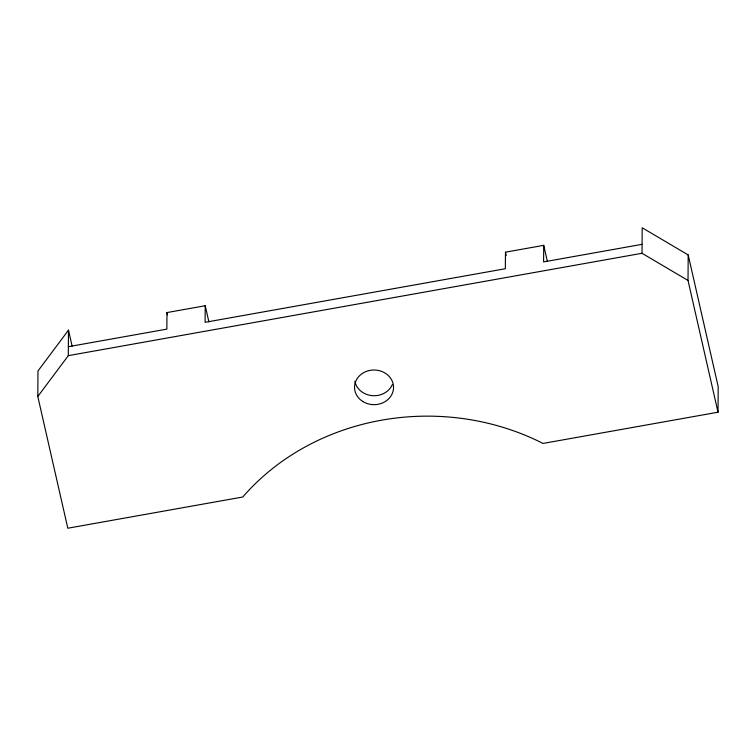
<?xml version="1.0" encoding="UTF-8"?>
<svg xmlns="http://www.w3.org/2000/svg" width="756" height="756" viewBox="0 0 756 756"><rect width="100%" height="100%" fill="white"/><g stroke="black" fill="none" stroke-linecap="round" stroke-linejoin="round"><path stroke-width="1.13" d="M718.02 412.209L688.017 280.457L642.024 253.279L642.203 227.773L688.196 254.952L718.2 386.703L718.02 412.209L543.035 443.432A233.018 207.068 0.4 0 0 242.789 497.004L67.804 528.227L37.8 396.475L37.98 370.969L68.484 330.145L72.132 346.182M37.8 396.475L68.305 355.651L68.484 330.145M208.892 321.858L205.216 305.745L166.972 312.568L166.859 329.125L68.371 346.702M205.216 305.745L205.103 322.302L505.348 268.73L505.471 252.173L543.715 245.35L547.372 261.387M543.715 245.35L543.602 261.907L642.09 244.33M688.017 280.457L688.196 254.952M68.305 355.651L642.024 253.279M505.471 252.173L506.255 255.632M166.972 312.568L167.492 314.865M392.392 384.464A19.514 17.341 0.4 0 1 372.264 395.653A19.514 17.341 0.4 0 1 354.866 381.251M362.738 401.455A19.514 17.341 0.4 0 0 393.46 389A19.514 17.341 0.4 0 0 365.913 371.565A19.514 17.341 0.4 0 0 362.738 401.455"/></g></svg>
